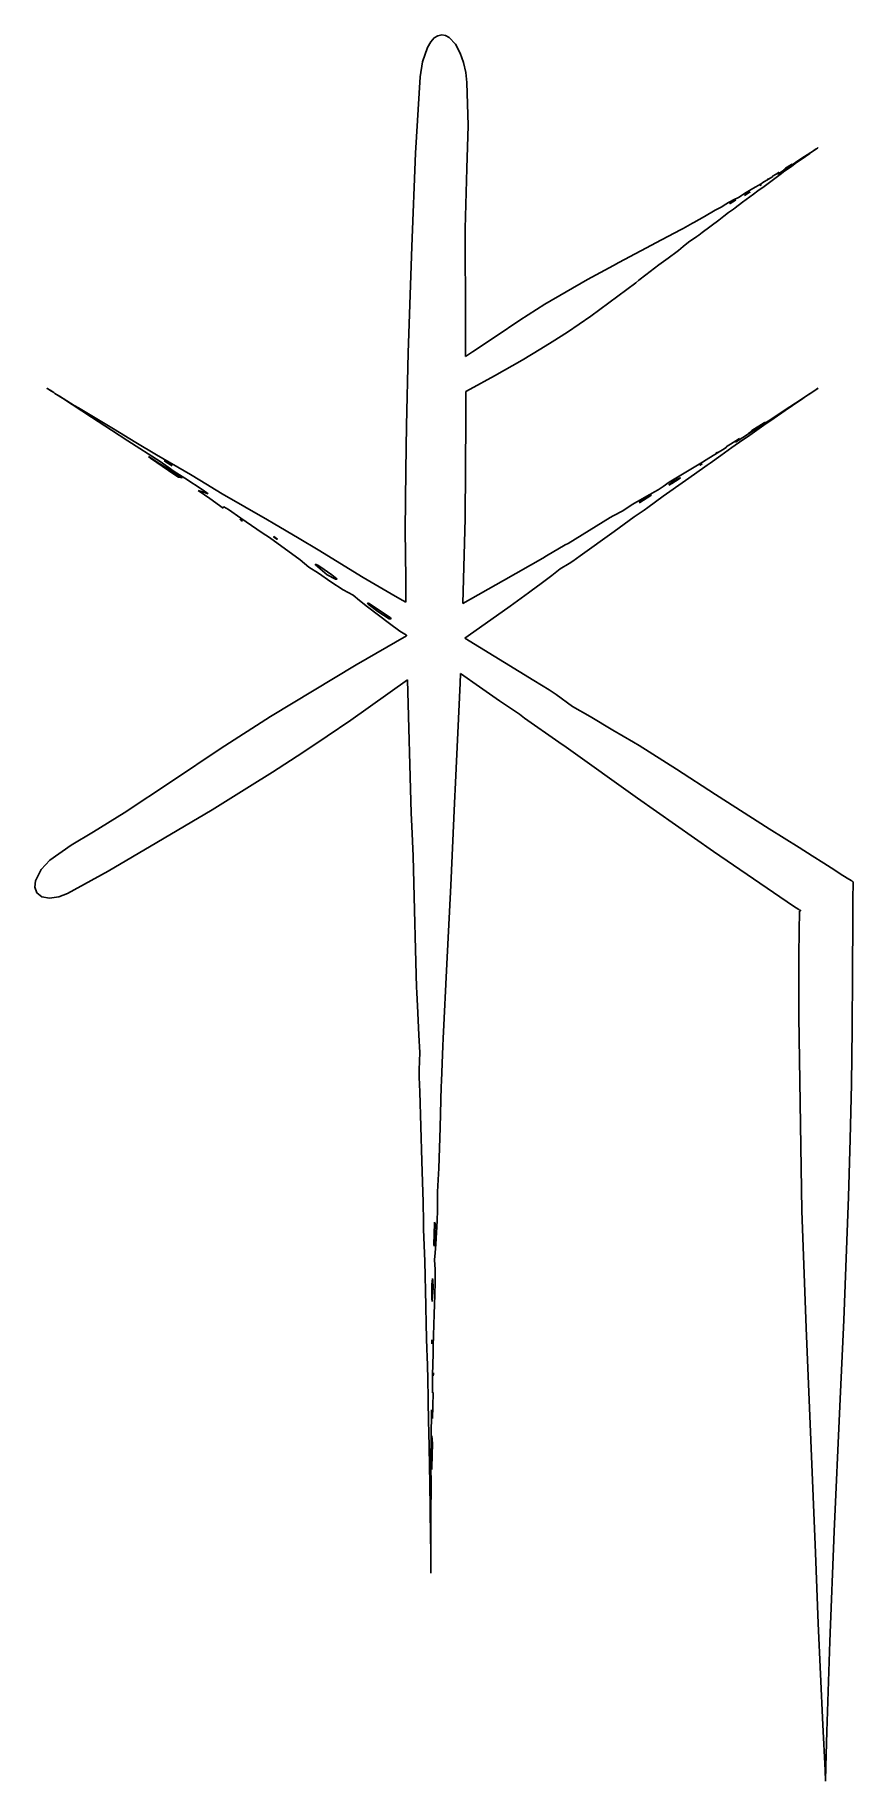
# Model space of a CAD drawing. Extents: x 0 to 99, y 0 to 212.
import ezdxf

# ---------------------------------------------------------------- set-up
doc = ezdxf.new("R2010")
doc.units = 0

msp = doc.modelspace()

# ---------------------------------------------------------------- linework, layer by layer
at = {"layer": 'Layer 1'}
for p, q in [((49.418272, 211.969235), (48.9605, 211.877453)), ((49.87171, 211.896781), (49.418272, 211.969235)), ((47.693594, 210.45991), (47.078945, 208.709847)), ((48.08492, 211.138467), (47.693594, 210.45991)), ((48.511635, 211.605755), (48.08492, 211.138467)), ((48.9605, 211.877453), (48.511635, 211.605755)), ((50.307574, 211.675765), (49.87171, 211.896781)), ((51.073614, 210.850762), (50.307574, 211.675765)), ((51.645597, 209.756303), (51.073614, 210.850762)), ((47.078945, 208.709847), (46.803644, 206.87553)), ((52.071243, 208.602408), (51.645597, 209.756303)), ((52.346214, 207.403643), (52.071243, 208.602408)), ((46.803644, 206.87553), (46.226887, 197.61006)), ((52.466174, 206.174572), (52.346214, 207.403643)), ((52.616188, 200.960527), (52.466174, 206.174572)), ((52.446921, 195.747072), (52.616188, 200.960527)), ((46.226887, 197.61006), (45.789443, 186.29536)), ((93.787793, 197.402985), (93.169013, 196.996069)), ((93.178587, 196.936504), (94.115615, 197.587782)), ((94.678542, 197.985328), (93.787793, 197.402985)), ((94.115615, 197.587782), (94.20487, 197.651082)), ((94.20487, 197.651082), (94.334339, 197.747782)), ((94.334339, 197.747782), (94.77386, 198.043316)), ((94.914288, 198.138947), (94.678542, 197.985328)), ((94.77386, 198.043316), (94.909448, 198.135764)), ((94.909448, 198.135764), (94.919501, 198.142359)), ((94.932534, 198.151083), (94.914288, 198.138947)), ((94.919501, 198.142359), (94.932534, 198.151083)), ((95.067567, 198.241212), (94.932515, 198.15153)), ((94.932515, 198.15153), (95.0556, 198.23281)), ((95.0556, 198.23281), (95.1506, 198.296)), ((95.1506, 198.296), (95.067567, 198.241212)), ((95.1506, 198.296), (95.1506, 198.296)), ((52.274365, 188.474802), (52.446921, 195.747072)), ((90.038671, 195.077764), (89.605477, 194.817231)), ((90.016973, 194.673727), (90.6749, 195.140006)), ((90.411811, 195.299785), (90.038671, 195.077764)), ((90.188353, 195.065956), (90.411811, 195.299785)), ((90.352663, 195.166912), (90.188353, 195.065956)), ((90.914003, 195.526065), (90.352663, 195.166912)), ((90.6749, 195.140006), (90.944636, 195.337666)), ((91.239162, 195.741702), (90.914003, 195.526065)), ((90.944636, 195.337666), (91.916981, 196.043839)), ((90.95974, 195.602314), (91.635752, 196.050296)), ((91.169101, 195.790401), (90.95974, 195.602314)), ((91.908523, 196.246681), (91.169101, 195.790401)), ((91.436929, 195.860001), (91.239162, 195.741702)), ((91.626964, 195.873445), (91.419198, 195.735252)), ((91.419198, 195.735252), (91.5984, 195.866)), ((91.690229, 196.015107), (91.436929, 195.860001)), ((91.5984, 195.866), (91.666379, 195.904616)), ((91.5984, 195.866), (91.5984, 195.866)), ((91.666379, 195.904616), (91.626964, 195.873445)), ((91.635752, 196.050296), (91.9173, 196.232)), ((92.670553, 196.668409), (91.690229, 196.015107)), ((91.978153, 196.279659), (91.908523, 196.246681)), ((91.916981, 196.043839), (92.521292, 196.472884)), ((91.9173, 196.232), (91.978153, 196.279659)), ((91.9173, 196.232), (91.9173, 196.232)), ((92.521292, 196.472884), (93.178587, 196.936504)), ((93.169013, 196.996069), (92.670553, 196.668409)), ((86.580282, 192.963102), (86.186557, 192.729273)), ((86.438854, 192.729811), (86.866516, 192.931831)), ((87.1905, 193.308), (86.580282, 192.963102)), ((86.889602, 192.929491), (86.826249, 192.864916)), ((86.866516, 192.931831), (86.889602, 192.929491)), ((88.204886, 193.886588), (87.1905, 193.308)), ((87.278671, 192.634565), (87.823077, 193.034886)), ((87.823077, 193.034886), (88.568239, 193.588188)), ((88.173758, 193.748862), (88.063595, 193.679286)), ((88.063595, 193.679286), (88.0697, 193.693)), ((88.06966, 193.69301), (88.177853, 193.762265)), ((88.0697, 193.693), (88.06966, 193.69301)), ((88.177853, 193.762265), (88.173758, 193.748862)), ((88.420952, 194.034887), (88.204886, 193.886588)), ((89.100102, 194.444464), (88.420952, 194.034887)), ((88.568239, 193.588188), (88.730421, 193.708508)), ((88.730421, 193.708508), (89.374895, 194.19415)), ((88.991369, 194.438618), (89.054869, 194.470639)), ((89.036369, 194.469682), (88.991369, 194.438618)), ((89.0835, 194.495), (89.036369, 194.469682)), ((89.054869, 194.470639), (89.0835, 194.495)), ((89.0835, 194.495), (89.0835, 194.495)), ((89.497073, 194.684039), (89.100102, 194.444464)), ((89.374895, 194.19415), (90.016973, 194.673727)), ((89.637713, 194.78755), (89.497073, 194.684039)), ((89.605477, 194.817231), (89.637713, 194.78755)), ((82.782873, 190.776388), (82.605852, 190.68107)), ((83.363356, 191.074369), (82.782873, 190.776388)), ((83.922774, 191.43469), (83.363356, 191.074369)), ((84.264477, 191.625435), (83.922774, 191.43469)), ((84.247844, 190.400839), (84.846155, 190.816798)), ((85.019215, 192.01533), (84.264477, 191.625435)), ((84.394437, 191.495086), (84.4181, 191.55)), ((84.433, 191.502), (84.394437, 191.495086)), ((84.4181, 191.550976), (84.765549, 191.780338)), ((84.4181, 191.55), (84.4181, 191.550976)), ((85.104913, 191.914275), (84.433, 191.502)), ((84.765549, 191.780338), (85.090285, 191.958745)), ((84.846155, 190.816798), (85.058338, 190.982745)), ((85.30225, 192.155877), (85.019215, 192.01533)), ((85.058338, 190.982745), (85.962651, 191.677858)), ((85.090285, 191.958745), (85.139538, 191.950764)), ((85.139538, 191.950764), (85.104913, 191.914275)), ((85.533582, 192.260133), (85.30225, 192.155877)), ((85.80762, 192.480548), (85.533582, 192.260133)), ((86.186557, 192.729273), (85.80762, 192.480548)), ((85.962651, 191.677858), (87.278671, 192.634565)), ((86.382311, 192.587363), (86.190022, 192.494489)), ((86.190022, 192.494489), (86.215, 192.548)), ((86.21497, 192.54832), (86.438854, 192.729811)), ((86.215, 192.548), (86.21497, 192.54832)), ((86.7646, 192.824065), (86.382311, 192.587363)), ((86.826249, 192.864916), (86.7646, 192.824065)), ((79.865836, 189.100529), (78.738276, 188.482443)), ((80.044562, 189.185212), (79.865836, 189.100529)), ((81.326482, 189.939789), (80.044562, 189.185212)), ((81.06102, 187.988071), (83.06736, 189.497331)), ((82.605852, 190.68107), (81.326482, 189.939789)), ((83.06736, 189.497331), (83.660712, 189.948604)), ((83.660712, 189.948604), (84.247844, 190.400839)), ((52.284578, 176.887902), (52.274365, 188.474802)), ((76.108897, 187.078603), (73.583457, 185.748273)), ((78.506467, 188.341803), (76.108897, 187.078603)), ((78.738276, 188.482443), (78.506467, 188.341803)), ((78.752769, 186.287958), (79.386335, 186.792534)), ((79.386335, 186.792534), (80.409265, 187.517111)), ((80.409265, 187.517111), (80.627245, 187.66009)), ((80.627245, 187.66009), (81.06102, 187.988071)), ((45.789443, 186.29536), (45.331941, 173.38566)), ((73.583457, 185.748273), (70.942757, 184.338053)), ((75.77956, 184.041668), (76.93143, 184.881561)), ((76.93143, 184.881561), (78.02213, 185.688479)), ((78.02213, 185.688479), (78.176223, 185.818905)), ((78.176223, 185.818905), (78.752769, 186.287958)), ((70.284773, 183.981042), (67.104283, 182.278162)), ((70.942757, 184.338053), (70.284773, 183.981042)), ((73.351093, 182.184635), (74.20445, 182.860808)), ((74.20445, 182.860808), (75.77956, 184.041668)), ((67.104283, 182.278162), (61.925793, 179.286442)), ((67.523673, 177.828761), (72.979443, 181.886761)), ((72.979443, 181.886761), (73.351093, 182.184635)), ((61.925793, 179.286442), (58.902533, 177.346962)), ((52.310376, 172.937462), (52.284578, 176.887902)), ((58.902533, 177.346962), (56.045923, 175.405032)), ((64.673493, 175.869074), (66.126323, 176.869714)), ((66.126323, 176.869714), (67.523673, 177.828761)), ((56.045923, 175.405032), (53.167083, 173.490442)), ((59.202993, 172.492031), (61.468853, 173.845871)), ((61.468853, 173.845871), (62.849923, 174.700874)), ((62.849923, 174.700874), (64.673493, 175.869074)), ((45.331941, 173.38566), (45.127259, 164.5471)), ((53.167083, 173.490442), (52.310376, 172.937462)), ((55.841273, 170.594041), (59.202993, 172.492031)), ((52.882903, 168.948921), (55.841273, 170.594041)), ((1.47225, 169.071), (1.803263, 168.858552)), ((1.505821, 169.050163), (1.47225, 169.071)), ((1.47225, 169.071), (1.47225, 169.071)), ((1.853315, 168.829302), (1.505821, 169.050163)), ((1.803263, 168.858552), (2.297095, 168.543976)), ((2.297095, 168.543976), (1.853315, 168.829302)), ((2.2971, 168.544), (2.435877, 168.454745)), ((2.396247, 168.480808), (2.2971, 168.544)), ((2.2971, 168.544), (2.2971, 168.544)), ((2.437632, 168.453785), (2.396247, 168.480808)), ((2.435877, 168.454745), (2.437632, 168.453785)), ((2.988743, 168.115516), (2.437623, 168.454242)), ((2.437623, 168.454242), (3.347628, 167.858816)), ((4.761513, 167.001366), (2.988743, 168.115516)), ((3.347628, 167.858816), (6.872278, 165.562416)), ((52.342166, 168.665728), (52.882903, 168.948921)), ((52.353071, 165.312628), (52.342166, 168.665728)), ((91.119337, 166.363832), (93.031317, 167.664692)), ((94.18196, 168.455864), (92.37615, 167.275964)), ((93.031317, 167.664692), (93.213869, 167.790543)), ((93.213869, 167.790543), (93.480202, 167.980543)), ((93.480202, 167.980543), (94.37377, 168.575439)), ((94.645524, 168.757994), (94.18196, 168.455864)), ((94.37377, 168.575439), (94.645524, 168.757994)), ((94.645509, 168.758681), (94.670246, 168.774852)), ((94.649872, 168.761658), (94.645509, 168.758681)), ((94.737, 168.819), (94.649872, 168.761658)), ((94.670246, 168.774852), (94.737, 168.819)), ((94.971088, 168.973149), (94.737044, 168.818573)), ((94.737044, 168.818573), (94.946619, 168.95634)), ((94.946619, 168.95634), (95.1396, 169.084)), ((95.1396, 169.084), (94.971088, 168.973149)), ((95.1396, 169.084), (95.1396, 169.084)), ((5.322632, 166.694873), (4.761513, 167.001366)), ((5.695507, 166.475304), (5.322632, 166.694873)), ((9.552547, 164.134864), (5.695507, 166.475304)), ((6.872278, 165.562416), (9.330588, 163.972306)), ((90.10976, 165.789574), (88.11831, 164.471904)), ((88.540117, 164.588184), (89.776027, 165.441059)), ((89.776027, 165.441059), (91.119337, 166.363832)), ((91.12088, 166.452556), (90.10976, 165.789574)), ((92.37615, 167.275964), (91.12088, 166.452556)), ((9.330588, 163.972306), (11.309748, 162.690486)), ((12.279577, 162.499534), (9.552547, 164.134864)), ((45.127259, 164.5471), (45.043961, 159.10516)), ((52.265038, 153.275228), (52.353071, 165.312628)), ((86.550485, 163.47222), (85.414945, 162.740511)), ((86.546437, 163.191584), (88.540117, 164.588184)), ((87.210701, 163.907539), (86.550485, 163.47222)), ((86.6577, 163.604), (88.0301, 164.508685)), ((87.0984, 163.960173), (86.6577, 163.604)), ((86.6577, 163.604), (86.6577, 163.604)), ((88.58888, 164.897943), (87.0984, 163.960173)), ((87.608095, 164.152542), (87.210701, 163.907539)), ((87.957915, 164.232532), (87.535945, 163.953697)), ((87.535945, 163.953697), (87.9035, 164.212)), ((88.11831, 164.471904), (87.608095, 164.152542)), ((87.9035, 164.212), (88.039514, 164.293065)), ((87.9035, 164.212), (87.9035, 164.212)), ((88.039514, 164.293065), (87.957915, 164.232532)), ((88.0301, 164.508685), (88.600211, 164.878049)), ((88.726009, 164.970708), (88.58888, 164.897943)), ((88.600211, 164.878049), (88.726009, 164.970708)), ((11.309748, 162.690486), (15.235568, 160.185256)), ((14.794857, 160.997084), (12.279577, 162.499534)), ((82.906156, 161.230062), (81.540296, 160.383464)), ((82.706245, 161.186531), (82.832, 161.256)), ((82.798001, 161.24866), (82.706245, 161.186531)), ((82.891831, 161.302595), (82.798001, 161.24866)), ((82.832, 161.256), (82.891831, 161.302595)), ((82.832, 161.256), (82.832, 161.256)), ((83.704669, 161.725079), (82.906156, 161.230062)), ((83.326799, 160.93168), (84.647439, 161.874237)), ((83.993447, 161.929126), (83.704669, 161.725079)), ((84.81526, 162.503597), (83.944193, 161.964765)), ((83.944193, 161.964765), (83.993447, 161.929126)), ((84.647439, 161.874237), (85.992819, 162.801477)), ((85.564785, 162.964025), (84.81526, 162.503597)), ((85.083879, 162.532959), (85.564785, 162.964025)), ((85.414945, 162.740511), (85.083879, 162.532959)), ((85.992819, 162.801477), (86.546437, 163.191584)), ((14.07713, 160.641345), (13.806118, 160.782738)), ((13.806118, 160.782738), (14.033724, 160.579651)), ((14.033724, 160.579651), (16.8623, 158.631)), ((15.18368, 159.912831), (14.07713, 160.641345)), ((18.892697, 158.594834), (14.794857, 160.997084)), ((17.88417, 158.185371), (15.18368, 159.912831)), ((15.235568, 160.185256), (16.19786, 159.512157)), ((15.9396, 160.114), (15.69348, 160.301235)), ((15.69348, 160.301235), (15.869225, 160.208787)), ((15.869225, 160.208787), (16.698218, 159.674104)), ((16.698218, 159.674104), (15.9396, 160.114)), ((15.9396, 160.114), (15.9396, 160.114)), ((16.19786, 159.512157), (16.938769, 158.982144)), ((16.938769, 158.982144), (18.236809, 158.149267)), ((45.043961, 159.10516), (44.988482, 151.84757)), ((81.099976, 160.086335), (79.070016, 158.871755)), ((80.13477, 158.652943), (81.66637, 159.741993)), ((80.999266, 159.863258), (80.776711, 159.721018)), ((80.776711, 159.721018), (80.792, 159.744)), ((80.792, 159.744), (80.79203, 159.74411)), ((80.79203, 159.74411), (81.010967, 159.885173)), ((81.010967, 159.885173), (80.999266, 159.863258)), ((81.540296, 160.383464), (81.099976, 160.086335)), ((81.66637, 159.741993), (81.999829, 159.978803)), ((81.999829, 159.978803), (83.326799, 160.93168)), ((16.8623, 158.631), (17.43577, 158.278089)), ((16.8623, 158.631), (16.8623, 158.631)), ((17.43577, 158.278089), (17.88417, 158.185371)), ((18.236809, 158.149267), (20.429429, 156.688617)), ((20.034457, 157.929194), (18.892697, 158.594834)), ((22.757557, 156.273224), (20.034457, 157.929194)), ((76.290757, 157.157917), (75.722032, 156.731319)), ((77.059324, 157.661429), (76.290757, 157.157917)), ((76.31832, 155.971869), (79.01684, 157.863469)), ((77.370468, 157.505268), (76.991052, 157.301117)), ((76.991052, 157.301117), (77.0535, 157.392)), ((77.0535, 157.39197), (77.518503, 157.742504)), ((77.0535, 157.392), (77.0535, 157.39197)), ((77.849966, 158.146645), (77.059324, 157.661429)), ((78.14127, 157.991229), (77.370468, 157.505268)), ((77.518503, 157.742504), (78.360899, 158.189634)), ((79.070016, 158.871755), (77.849966, 158.146645)), ((78.26643, 158.073675), (78.14127, 157.991229)), ((78.40223, 158.193357), (78.26643, 158.073675)), ((78.360899, 158.189634), (78.40223, 158.193357)), ((79.01684, 157.863469), (80.13477, 158.652943)), ((20.467467, 156.447299), (19.847141, 156.680001)), ((19.847141, 156.680001), (21.245981, 155.685733)), ((20.429429, 156.688617), (21.055761, 156.254252)), ((21.055761, 156.254252), (20.467467, 156.447299)), ((21.245981, 155.685733), (22.881571, 154.538073)), ((25.500187, 154.690874), (22.757557, 156.273224)), ((72.528612, 154.948438), (71.396212, 154.215776)), ((73.211061, 155.350782), (72.528612, 154.948438)), ((74.708251, 156.190996), (73.211061, 155.350782)), ((73.406309, 155.192129), (73.4669, 155.285)), ((73.478598, 155.214893), (73.406309, 155.192129)), ((73.4669, 155.285), (74.172009, 155.74862)), ((73.4669, 155.285), (73.4669, 155.285)), ((74.832118, 156.06277), (73.478598, 155.214893)), ((74.172009, 155.74862), (74.819618, 156.126493)), ((74.45193, 154.613989), (76.31832, 155.971869)), ((75.267937, 156.497275), (74.708251, 156.190996)), ((74.819618, 156.126493), (74.906799, 156.130004)), ((74.906799, 156.130004), (74.832118, 156.06277)), ((75.722032, 156.731319), (75.267937, 156.497275)), ((22.875271, 154.647376), (22.938701, 154.703393)), ((22.881571, 154.538073), (22.875271, 154.647376)), ((22.938701, 154.703393), (23.538064, 154.360733)), ((23.538064, 154.360733), (25.039084, 153.309343)), ((25.0194, 153.106), (24.885675, 153.170575)), ((24.885675, 153.170575), (25.05275, 153.041213)), ((25.23738, 152.928764), (25.0194, 153.106)), ((25.0194, 153.106), (25.0194, 153.106)), ((25.039084, 153.309343), (27.608834, 151.514223)), ((25.05275, 153.041213), (25.23738, 152.928764)), ((28.263237, 153.100864), (25.500187, 154.690874)), ((28.951114, 152.696722), (28.263237, 153.100864)), ((32.109534, 150.835652), (28.951114, 152.696722)), ((51.975515, 142.944228), (52.265038, 153.275228)), ((69.892903, 153.36939), (67.329323, 151.82119)), ((70.245192, 153.572262), (69.892903, 153.36939)), ((71.396212, 154.215776), (70.245192, 153.572262)), ((71.580267, 152.577063), (72.792347, 153.460153)), ((72.792347, 153.460153), (74.013097, 154.290797)), ((74.013097, 154.290797), (74.45193, 154.613989)), ((27.608834, 151.514223), (28.490967, 150.970604)), ((28.490967, 150.970604), (32.222047, 148.252934)), ((28.978052, 151.05796), (29.032202, 151.063065)), ((29.4013, 150.777), (28.978052, 151.05796)), ((29.032202, 151.063065), (29.459599, 150.775616)), ((29.459599, 150.775616), (29.4013, 150.777)), ((29.4013, 150.777), (29.4013, 150.777)), ((34.399654, 149.464372), (32.109534, 150.835652)), ((44.988482, 151.84757), (45.041353, 145.93701)), ((67.329323, 151.82119), (64.756913, 150.25182)), ((66.226937, 148.731403), (70.357227, 151.693443)), ((70.357227, 151.693443), (71.580267, 152.577063)), ((39.888774, 146.122122), (34.399654, 149.464372)), ((61.690145, 148.464258), (56.925975, 145.757008)), ((62.156585, 148.754365), (61.690145, 148.464258)), ((64.404785, 150.064585), (62.156585, 148.754365)), ((64.756913, 150.25182), (64.404785, 150.064585)), ((65.333422, 148.088527), (66.226937, 148.731403)), ((32.222047, 148.252934), (33.29151, 147.369671)), ((33.29151, 147.369671), (34.458547, 146.620054)), ((34.075694, 147.643046), (34.044367, 147.725813)), ((34.044367, 147.725813), (34.375165, 147.593366)), ((35.503834, 146.442086), (34.075694, 147.643046)), ((34.375165, 147.593366), (34.620698, 147.43496)), ((34.458547, 146.620054), (35.942387, 145.584514)), ((34.620698, 147.43496), (36.088248, 146.4324)), ((36.510914, 145.91187), (35.503834, 146.442086)), ((36.088248, 146.4324), (36.7375, 145.895)), ((61.486647, 145.379474), (62.799737, 146.357988)), ((62.799737, 146.357988), (63.802256, 147.14135)), ((63.802256, 147.14135), (64.891347, 147.799058)), ((64.891347, 147.799058), (65.333422, 148.088527)), ((35.942387, 145.584514), (37.451387, 144.618127)), ((36.73751, 145.89538), (36.510914, 145.91187)), ((36.7375, 145.895), (36.73751, 145.89538)), ((37.451387, 144.618127), (38.679897, 143.969186)), ((43.777724, 143.855722), (39.888774, 146.122122)), ((45.041353, 145.93701), (45.051886, 143.09593)), ((56.925975, 145.757008), (51.975515, 142.944228)), ((57.725618, 142.634573), (59.966638, 144.224043)), ((59.966638, 144.224043), (60.288447, 144.473936)), ((60.288447, 144.473936), (61.486647, 145.379474)), ((38.679897, 143.969186), (39.440485, 143.321204)), ((39.440485, 143.321204), (40.415596, 142.545658)), ((40.415596, 142.545658), (43.073116, 140.505118)), ((40.47923, 142.849092), (40.418112, 143.022712)), ((40.418112, 143.022712), (40.60205, 142.950263)), ((41.6553, 141.97877), (40.47923, 142.849092)), ((40.60205, 142.950263), (43.17653, 141.196963)), ((44.698262, 143.324761), (43.777724, 143.855722)), ((45.051886, 143.09593), (44.698262, 143.324761)), ((55.362788, 140.975203), (57.725618, 142.634573)), ((43.04265, 141.09344), (41.6553, 141.97877)), ((43.0427, 141.093), (43.04265, 141.09344)), ((43.268817, 141.077812), (43.0427, 141.093)), ((43.073116, 140.505118), (44.325676, 139.600114)), ((43.17653, 141.196963), (43.268817, 141.077812)), ((52.229208, 138.732953), (55.362788, 140.975203)), ((45.121427, 139.014577), (39.015387, 135.503707)), ((44.325676, 139.600114), (45.118661, 139.115217)), ((45.118661, 139.115217), (45.121427, 139.014577)), ((60.619728, 133.610693), (52.229208, 138.732953)), ((39.015387, 135.503707), (28.641787, 129.250907)), ((38.36621, 128.783626), (45.2655, 133.694186)), ((45.2655, 133.694186), (45.703906, 117.510886)), ((51.654856, 133.264489), (51.695708, 134.467369)), ((51.695708, 134.467369), (54.020618, 132.819809)), ((62.448198, 132.488453), (60.619728, 133.610693)), ((51.093257, 121.220789), (51.654856, 133.264489)), ((54.020618, 132.819809), (56.41548, 131.126701)), ((63.300381, 131.908769), (62.448198, 132.488453)), ((65.296583, 130.435947), (63.300381, 131.908769)), ((56.41548, 131.126701), (58.874738, 129.510109)), ((58.874738, 129.510109), (59.488464, 129.033193)), ((67.459491, 129.221099), (65.296583, 130.435947)), ((28.641787, 129.250907), (22.524367, 125.303117)), ((35.51886, 126.862536), (38.36621, 128.783626)), ((59.488464, 129.033193), (63.627894, 126.102313)), ((70.199191, 127.586839), (67.459491, 129.221099)), ((72.717071, 126.098319), (70.199191, 127.586839)), ((22.524367, 125.303117), (16.709337, 121.404697)), ((32.5573, 124.859766), (35.51886, 126.862536)), ((63.627894, 126.102313), (64.52109, 125.51134)), ((64.52109, 125.51134), (73.20911, 119.30748)), ((73.404363, 125.702573), (72.717071, 126.098319)), ((77.921403, 122.827243), (73.404363, 125.702573)), ((28.86797, 122.481136), (32.5573, 124.859766)), ((16.709337, 121.404697), (10.862547, 117.541057)), ((26.08322, 120.725596), (28.86797, 122.481136)), ((50.983523, 118.720569), (51.093257, 121.220789)), ((82.648873, 119.774033), (77.921403, 122.827243)), ((21.52995, 117.920476), (26.08322, 120.725596)), ((50.512082, 108.727859), (50.983523, 118.720569)), ((73.20911, 119.30748), (82.41698, 112.86021)), ((89.193003, 115.592203), (82.648873, 119.774033)), ((10.862547, 117.541057), (7.114387, 115.235937)), ((14.80976, 113.929496), (21.52995, 117.920476)), ((45.703906, 117.510886), (45.775664, 115.922046)), ((7.114387, 115.235937), (4.407177, 113.61378)), ((45.775664, 115.922046), (45.929546, 112.288196)), ((92.828763, 113.321763), (89.193003, 115.592203)), ((4.407177, 113.61378), (1.84002, 111.778)), ((8.90388, 110.455866), (14.80976, 113.929496)), ((82.41698, 112.86021), (92.15628, 106.21369)), ((94.420103, 112.331548), (92.828763, 113.321763)), ((0.765554, 110.674371), (0.08985, 109.29021)), ((1.84002, 111.778), (0.765554, 110.674371)), ((3.97173, 107.757546), (8.90388, 110.455866)), ((45.929546, 112.288196), (46.120452, 105.703696)), ((95.825693, 111.417287), (94.420103, 112.331548)), ((96.694206, 110.850475), (95.825693, 111.417287)), ((98.114626, 109.935046), (96.694206, 110.850475)), ((0.08985, 109.29021), (0.009498, 108.503241)), ((0.009498, 108.503241), (0.251675, 107.81076)), ((50.035858, 99.204729), (50.512082, 108.727859)), ((98.845017, 109.488235), (98.114626, 109.935046)), ((99.210229, 109.264831), (98.845017, 109.488235)), ((99.301508, 109.208872), (99.210229, 109.264831)), ((99.3472, 109.181), (99.301508, 109.208872)), ((99.3275, 107.222), (99.37101, 108.93105)), ((99.376863, 109.144881), (99.3472, 109.181)), ((99.3472, 109.181), (99.3472, 109.181)), ((99.37101, 108.93105), (99.376863, 109.144881)), ((0.251675, 107.81076), (0.833207, 107.325369)), ((0.833207, 107.325369), (1.77092, 107.15967)), ((1.77092, 107.15967), (2.907218, 107.326483)), ((2.907218, 107.326483), (3.97173, 107.757546)), ((92.15628, 106.21369), (92.770217, 105.80422)), ((99.327536, 104.723826), (99.3275, 107.222)), ((46.120452, 105.703696), (46.226996, 100.932186)), ((92.770217, 105.80422), (92.847292, 105.753369)), ((92.876177, 105.260389), (92.836175, 103.486019)), ((92.847292, 105.753369), (92.881017, 105.731454)), ((92.882135, 105.482199), (92.876177, 105.260389)), ((92.881017, 105.731454), (92.8849, 105.731773)), ((92.885538, 105.58773), (92.882135, 105.482199)), ((92.8849, 105.731773), (92.900485, 105.732837)), ((92.895218, 105.592943), (92.885538, 105.58773)), ((92.934315, 105.616028), (92.895218, 105.592943)), ((92.900485, 105.732837), (92.931388, 105.735177)), ((92.931388, 105.735177), (92.975166, 105.716773)), ((92.980859, 105.673794), (92.934315, 105.616028)), ((92.975166, 105.716773), (92.988569, 105.700071)), ((92.988569, 105.700071), (92.980859, 105.673794)), ((99.31025, 98.016666), (99.327536, 104.723826)), ((92.836175, 103.486019), (92.794846, 99.934189)), ((46.226996, 100.932186), (46.344228, 96.392486)), ((92.794846, 99.934189), (92.802878, 92.825329)), ((49.583992, 90.163409), (50.035858, 99.204729)), ((99.270248, 91.309506), (99.31025, 98.016666)), ((46.344228, 96.392486), (46.383592, 95.720992)), ((46.383592, 95.720992), (46.50455, 93.243212)), ((46.50455, 93.243212), (46.622476, 90.540432)), ((92.802878, 92.825329), (93.157349, 69.218729)), ((99.203548, 84.602346), (99.270248, 91.309506)), ((46.622476, 90.540432), (46.750371, 88.4427)), ((49.386916, 84.959127), (49.565907, 89.255427)), ((49.565907, 89.255427), (49.583992, 90.163409)), ((46.750371, 88.4427), (46.687582, 86.342012)), ((46.687582, 86.342012), (46.685561, 85.468391)), ((46.685561, 85.468391), (46.74189, 83.650081)), ((49.340003, 84.302633), (49.386916, 84.959127)), ((46.74189, 83.650081), (46.992105, 75.253661)), ((49.208301, 79.323143), (49.340003, 84.302633)), ((99.025886, 77.904546), (99.203548, 84.602346)), ((49.06064, 74.375033), (49.208301, 79.323143)), ((98.836416, 70.933126), (99.025886, 77.904546)), ((46.992105, 75.253661), (47.072956, 72.761521)), ((49.030106, 73.703966), (49.06064, 74.375033)), ((47.072956, 72.761521), (47.160828, 70.284911)), ((48.909879, 71.529166), (49.030106, 73.703966)), ((47.160828, 70.284911), (47.187956, 67.843941)), ((48.89557, 69.299256), (48.909879, 71.529166)), ((98.506309, 62.372446), (98.836416, 70.933126)), ((47.187956, 67.843941), (47.223329, 66.944257)), ((48.519762, 67.74423), (48.545664, 67.864871)), ((48.545664, 67.864871), (48.600878, 67.69689)), ((48.693017, 65.159126), (48.845995, 67.990846)), ((48.845995, 67.990846), (48.89557, 69.299256)), ((93.157349, 69.218729), (93.671501, 55.020029)), ((47.223329, 66.944257), (47.356628, 63.132537)), ((48.473478, 65.10422), (48.519762, 67.74423)), ((48.599755, 66.30167), (48.548639, 65.06358)), ((48.5998, 66.3018), (48.599755, 66.30167)), ((48.600878, 67.69689), (48.5998, 66.3018)), ((48.492307, 64.939967), (48.473478, 65.10422)), ((48.548639, 65.06358), (48.492307, 64.939967)), ((48.559506, 63.267633), (48.627643, 64.107636)), ((48.627643, 64.107636), (48.693017, 65.159126)), ((47.356628, 63.132537), (47.474501, 57.686337)), ((48.613495, 62.094543), (48.559506, 63.267633)), ((48.610304, 60.575383), (48.613495, 62.094543)), ((98.233062, 55.953266), (98.506309, 62.372446)), ((48.20986, 58.780471), (48.232892, 60.286861)), ((48.232892, 60.286861), (48.280819, 60.996438)), ((48.378691, 59.86685), (48.265819, 58.29685)), ((48.280819, 60.996438), (48.33268, 60.827714)), ((48.33268, 60.827714), (48.3787, 59.867)), ((48.3787, 59.867), (48.378691, 59.86685)), ((48.572856, 59.042293), (48.610304, 60.575383)), ((47.474501, 57.686337), (47.529501, 55.424837)), ((48.209756, 58.532703), (48.20986, 58.780471)), ((48.241297, 58.236426), (48.209756, 58.532703)), ((48.265819, 58.29685), (48.241297, 58.236426)), ((48.490303, 56.698023), (48.572856, 59.042293)), ((47.529501, 55.424837), (47.612426, 52.319717)), ((48.361474, 52.790243), (48.490303, 56.698023)), ((97.768273, 45.527166), (98.233062, 55.953266)), ((48.197566, 53.131602), (48.202248, 53.568307)), ((48.212462, 53.09554), (48.197566, 53.131602)), ((48.202248, 53.568307), (48.215812, 53.52618)), ((48.215812, 53.52618), (48.212462, 53.09554)), ((93.671501, 55.020029), (94.261718, 41.367929)), ((47.612426, 52.319717), (47.630246, 51.644078)), ((47.630246, 51.644078), (47.711842, 48.945338)), ((48.312644, 49.256077), (48.368707, 51.912047)), ((48.368707, 51.912047), (48.361474, 52.790243)), ((47.711842, 48.945338), (47.787107, 46.264688)), ((48.279982, 47.703287), (48.312644, 49.256077)), ((48.403985, 49.572114), (48.3901, 49.3352)), ((48.3901, 49.3352), (48.397494, 49.210413)), ((48.3901, 49.3352), (48.3901, 49.3352)), ((48.397494, 49.210413), (48.405794, 49.388924)), ((48.405794, 49.388924), (48.403985, 49.572114)), ((48.294291, 47.118924), (48.279982, 47.703287)), ((48.365354, 47.154667), (48.294291, 47.118924)), ((48.328547, 45.461787), (48.365354, 47.154667)), ((47.787107, 46.264688), (47.829342, 43.563928)), ((48.163281, 44.417956), (48.174344, 45.063917)), ((48.174344, 45.063917), (48.293492, 44.008057)), ((48.293492, 44.008057), (48.328547, 45.461787)), ((97.085183, 30.297966), (97.768273, 45.527166)), ((47.829342, 43.563928), (47.855673, 42.444768)), ((47.855673, 42.444768), (47.94179, 38.421978)), ((48.145727, 42.184546), (48.163281, 44.417956)), ((47.970863, 39.5491), (47.970016, 40.385383)), ((47.970016, 40.385383), (47.986772, 39.64293)), ((48.12828, 40.105493), (48.145992, 40.876986)), ((48.145992, 40.876986), (48.145727, 42.184546)), ((48.27765, 40.984538), (48.209034, 41.916777)), ((48.209034, 41.916777), (48.2092, 39.199)), ((48.231002, 38.073568), (48.27765, 40.984538)), ((94.261718, 41.367929), (94.819273, 27.700929)), ((47.94179, 38.421978), (47.981736, 35.939838)), ((47.97778, 39.38144), (47.970863, 39.5491)), ((47.9778, 39.3815), (47.97778, 39.38144)), ((47.986772, 39.64293), (47.9778, 39.3815)), ((48.110621, 39.110488), (48.12828, 40.105493)), ((48.115887, 35.162378), (48.110621, 39.110488)), ((48.2092, 39.199), (48.202497, 38.07591)), ((48.2092, 39.199), (48.2092, 39.199)), ((48.202497, 38.07591), (48.212657, 37.817928)), ((48.212657, 37.817928), (48.231002, 38.073568)), ((47.981736, 35.939838), (48.020779, 33.245888)), ((48.112269, 33.163218), (48.115887, 35.162378)), ((48.020779, 33.245888), (48.063174, 29.422778)), ((48.108174, 30.681078), (48.112269, 33.163218)), ((48.097323, 27.114678), (48.108174, 30.681078)), ((96.569809, 16.950266), (97.085183, 30.297966)), ((48.063174, 29.422778), (48.068917, 29.056395)), ((48.068917, 29.056395), (48.084025, 28.515861)), ((48.084025, 28.515861), (48.090143, 26.741061)), ((94.819273, 27.700929), (95.13353, 19.122589)), ((48.090143, 26.741061), (48.093812, 26.19659)), ((48.093746, 26.033776), (48.093374, 25.603455)), ((48.093374, 25.603455), (48.093747, 25.254469)), ((48.093854, 26.196143), (48.093693, 26.150397)), ((48.093693, 26.150397), (48.0938, 26.0338)), ((48.094065, 25.554306), (48.093746, 26.033776)), ((48.0938, 26.0338), (48.093907, 26.190611)), ((48.0938, 26.0338), (48.0938, 26.0338)), ((48.0938, 25.2209), (48.094065, 25.554306)), ((48.093812, 26.19659), (48.097323, 27.114678)), ((48.093907, 26.190611), (48.093854, 26.196143)), ((48.093747, 25.254469), (48.0938, 25.2209)), ((48.0938, 25.2209), (48.0938, 25.2209)), ((95.13353, 19.122589), (95.693693, 6.822989)), ((96.196994, 6.019166), (96.569809, 16.950266)), ((95.693693, 6.822989), (95.995823, 1.312959)), ((96.066994, 1.787656), (96.196994, 6.019166)), ((95.995823, 1.312959), (96.039567, 0.00043)), ((96.039567, 0.00043), (96.066994, 1.787656))]:
    msp.add_line(p, q, dxfattribs=at)

doc.saveas('drawing.dxf')
